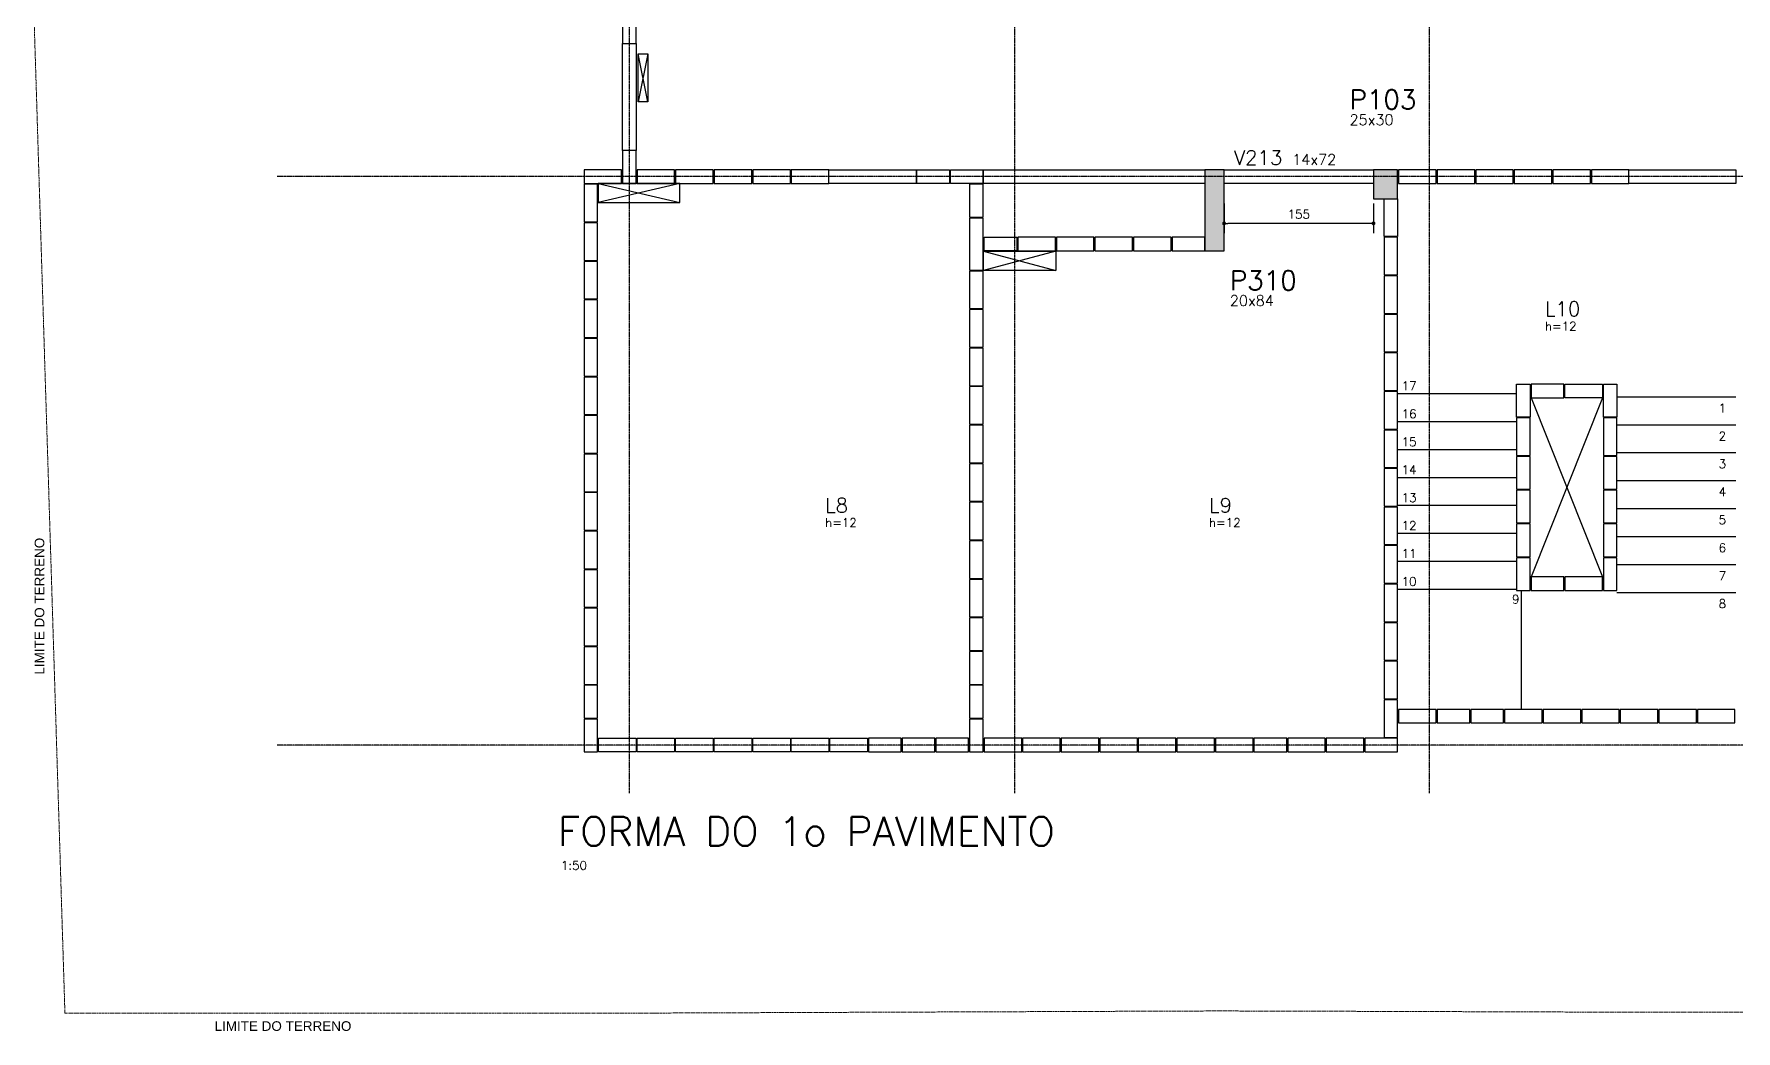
# Model space of a CAD drawing. Extents: x -39962 to 7293, y 37164 to 43490.
# Drawn here: x 211 to 1977, y 41388 to 42423 of the extents above; entities that cross this region are included whole.
import ezdxf

# ---------------------------------------------------------------- set-up
doc = ezdxf.new("R2010")
doc.units = 0
doc.linetypes.add('AXES', pattern=[0.54, 0.3, -0.08, 0.08, -0.08])
doc.linetypes.add('Double dash', pattern=[55, 20, -5, 10, -5, 10, -5])
doc.layers.get('0').update_dxf_attribs({"linetype": 'CONTINUOUS'})
doc.layers.get('Defpoints').update_dxf_attribs({"linetype": 'CONTINUOUS'})
for name, color, linetype in [('241', 2, 'CONTINUOUS'), ('COTA', 1, 'CONTINUOUS'), ('EIXOS', 1, 'AXES'), ('H2', 252, 'CONTINUOUS'), ('L-D', 2, 'CONTINUOUS'), ('L-N', 4, 'CONTINUOUS'), ('P-D', 2, 'CONTINUOUS'), ('P-M', 5, 'CONTINUOUS'), ('PENA_1', 1, 'CONTINUOUS'), ('PIL-N', 4, 'CONTINUOUS'), ('T1', 2, 'CONTINUOUS'), ('T4', 6, 'CONTINUOUS'), ('VIG-D', 2, 'CONTINUOUS'), ('VIG-N', 4, 'CONTINUOUS'), ('VIGA', 3, 'CONTINUOUS')]:
    doc.layers.add(name, color=color, linetype=linetype)
doc.layers.add('GEN-___-___-TXT', color=7, linetype='CONTINUOUS', lineweight=9)
doc.layers.add('TLV-DVI-___-CNT', color=7, linetype='Double dash', lineweight=9)
doc.styles.add('Arial_8', font='arial.ttf', dxfattribs={"height": 87.5})
doc.styles.add('COTA', font='romans.shx')
doc.styles.get("Standard").update_dxf_attribs({"font": 'ROMANS.SHX'})
doc.styles.add('Texto1', font='romans.shx', dxfattribs={"height": 9})
doc.styles.add('Texto4', font='romans.shx', dxfattribs={"height": 30})
doc.dimstyles.new('forma', dxfattribs={"dimscale": 5, "dimtxt": 1.8, "dimasz": 0.8, "dimexe": 2, "dimexo": 1, "dimgap": 1, "dimtad": 1, "dimdec": 1, "dimzin": 9, "dimdsep": 46, "dimtxsty": 'COTA', "dimblk1": 'DOT', "dimblk2": 'DOT', "dimsah": 1, "dimcen": 0, "dimdle": 1, "dimclrd": 256, "dimclre": 256, "dimclrt": 2, "dimadec": 0, "dimazin": 0, "dimtfac": 1, "dimtdec": 0, "dimtmove": 0, "dimatfit": 3, "dimfxl": 1, "dimtolj": 1, "dimtzin": 0, "dimarcsym": 0})

# ---------------------------------------------------------------- blocks, each defined once
blk = doc.blocks.new('Family - ___-2103959-PLANTA INFERIOR 2')
at = {"layer": 'TLV-DVI-___-CNT', "color": 1, "true_color": 0xff0000}
for p, q in [((-48574, 209), (-48253, -10145)), ((-48253, -10145), (-43762, -10145)), ((-43762, -10145), (-42134, -10145)), ((-42134, -10145), (-36285, -10123)), ((-36285, -10123), (-34522, -10128)), ((-34522, -10128), (-32077, -10136)), ((-32077, -10136), (-18942, -10136))]:
    blk.add_line(p, q, dxfattribs=at)
blk = doc.blocks.new('A$C8a1ee3b4')
at = {"layer": 'TLV-DVI-___-CNT', "color": 1, "true_color": 0xff0000, "xscale": 0.1, "yscale": 0.1, "zscale": 0.1}
blk.add_blockref('Family - ___-2103959-PLANTA INFERIOR 2', (4865.2, 1037.1), dxfattribs=at)
at = {"layer": 'GEN-___-___-TXT', "insert": (8.5, 373.9), "char_height": 10, "width": 174.768, "attachment_point": 1, "rotation": 90, "style": 'Arial_8'}
blk.add_mtext('LIMITE DO TERRENO', dxfattribs=at)
at = {"layer": 'GEN-___-___-TXT', "insert": (195.1, 14.1), "char_height": 10, "width": 174.768, "attachment_point": 1, "style": 'Arial_8'}
blk.add_mtext('LIMITE DO TERRENO', dxfattribs=at)
blk = doc.blocks.new('_Dot')
at = {"color": 0, "linetype": 'ByBlock', "lineweight": -2}
blk.add_line((-0.5, 0), (-1, 0), dxfattribs=at)
at = {"color": 0, "linetype": 'ByBlock', "const_width": 0.5}
blk.add_lwpolyline([(-0.25, 0, 1), (0.25, 0, 1)], format="xyb", close=True, dxfattribs=at)
blk = doc.blocks.new('*D34')
at = {"layer": 'COTA', "lineweight": -2, "transparency": 16777216}
for p, q in [((1445.5, 42246.6), (1445.5, 42216)), ((1600.5, 42246.6), (1600.5, 42216)), ((1596.5, 42226), (1449.5, 42226))]:
    blk.add_line(p, q, dxfattribs=at)
at = {"layer": 'Defpoints', "color": 0, "transparency": 16777216}
for p in [(1445.5, 42251.6), (1600.5, 42251.6), (1445.5, 42226)]:
    blk.add_point(p, dxfattribs=at)
at = {"layer": 'COTA', "lineweight": -2, "transparency": 16777216, "xscale": 4, "yscale": 4, "zscale": 4, "rotation": 180}
blk.add_blockref('_Dot', (1445.5, 42226), dxfattribs=at)
at = {"layer": 'COTA', "lineweight": -2, "transparency": 16777216, "xscale": 4, "yscale": 4, "zscale": 4}
blk.add_blockref('_Dot', (1600.5, 42226), dxfattribs=at)
at = {"layer": 'COTA', "color": 2, "transparency": 16777216, "insert": (1523, 42235.5), "char_height": 9, "attachment_point": 5, "style": 'COTA'}
blk.add_mtext('\\A1;155 ', dxfattribs=at)
blk = doc.blocks.new('A$Cf9bf1722')
for points in [[(-25.5, -789), (59.5, -789), (59.5, -769), (-25.5, -769)], [(374.5, -839.5), (449.5, -839.5), (449.5, -859.5), (374.5, -859.5)]]:
    blk.add_lwpolyline(points, close=True)
at = {"layer": 'PENA_1'}
for p, q in [((59.5, -769), (-25.5, -789)), ((-25.5, -769), (59.5, -789)), ((449.5, -839.5), (374.5, -859.5)), ((374.5, -839.5), (449.5, -859.5))]:
    blk.add_line(p, q, dxfattribs=at)

msp = doc.modelspace()

# ---------------------------------------------------------------- hatches: boundary and pattern name
at = {"layer": 'H2'}
for points in [[(1425.51, 42197.6), (1445.51, 42197.6), (1445.51, 42281.6), (1425.51, 42281.6)], [(1600.51, 42251.59), (1625.51, 42251.59), (1625.51, 42281.59), (1600.51, 42281.59)]]:
    msp.add_hatch(color=256, dxfattribs=at).paths.add_polyline_path(points)

# ---------------------------------------------------------------- linework, layer by layer
for points in [[(821.51, 42466.59), (821.51, 42412.59), (835.51, 42412.59), (835.51, 42466.59), (821.51, 42466.59)], [(835.51, 42267.59), (835.51, 42301.59), (821.51, 42301.59), (821.51, 42267.59), (835.51, 42267.59)], [(820.51, 42281.59), (781.51, 42281.59), (781.51, 42267.59), (820.51, 42267.59), (820.51, 42281.59)], [(836.51, 42267.59), (875.51, 42267.59), (875.51, 42281.59), (836.51, 42281.59), (836.51, 42267.59)], [(876.51, 42267.59), (915.51, 42267.59), (915.51, 42281.59), (876.51, 42281.59), (876.51, 42267.59)], [(916.51, 42267.59), (955.51, 42267.59), (955.51, 42281.59), (916.51, 42281.59), (916.51, 42267.59)], [(956.51, 42267.59), (995.51, 42267.59), (995.51, 42281.59), (956.51, 42281.59), (956.51, 42267.59)], [(996.51, 42267.59), (1035.51, 42267.59), (1035.51, 42281.59), (996.51, 42281.59), (996.51, 42267.59)], [(1160.51, 42267.59), (1126.51, 42267.59), (1126.51, 42281.59), (1160.51, 42281.59), (1160.51, 42267.59)], [(1195.51, 42267.59), (1161.51, 42267.59), (1161.51, 42281.59), (1195.51, 42281.59), (1195.51, 42267.59)], [(1626.51, 42267.59), (1665.51, 42267.59), (1665.51, 42281.59), (1626.51, 42281.59), (1626.51, 42267.59)], [(1666.51, 42267.59), (1705.51, 42267.59), (1705.51, 42281.59), (1666.51, 42281.59), (1666.51, 42267.59)], [(1706.51, 42267.59), (1745.51, 42267.59), (1745.51, 42281.59), (1706.51, 42281.59), (1706.51, 42267.59)], [(1746.51, 42267.59), (1785.51, 42267.59), (1785.51, 42281.59), (1746.51, 42281.59), (1746.51, 42267.59)], [(1786.51, 42267.59), (1825.51, 42267.59), (1825.51, 42281.59), (1786.51, 42281.59), (1786.51, 42267.59)], [(1826.51, 42267.59), (1865.51, 42267.59), (1865.51, 42281.59), (1826.51, 42281.59), (1826.51, 42267.59)], [(795.51, 42227.59), (795.51, 42266.59), (781.51, 42266.59), (781.51, 42227.59), (795.51, 42227.59)], [(1195.51, 42232.59), (1195.51, 42266.59), (1181.51, 42266.59), (1181.51, 42232.59), (1195.51, 42232.59)], [(1625.51, 42251.59), (1625.51, 42212.59), (1611.51, 42212.59), (1611.51, 42251.59), (1625.51, 42251.59)], [(795.51, 42187.59), (795.51, 42226.59), (781.51, 42226.59), (781.51, 42187.59), (795.51, 42187.59)], [(1195.51, 42177.59), (1195.51, 42231.59), (1181.51, 42231.59), (1181.51, 42177.59), (1195.51, 42177.59)], [(1230.51, 42197.59), (1196.51, 42197.59), (1196.51, 42211.59), (1230.51, 42211.59), (1230.51, 42197.59)], [(1231.51, 42197.59), (1270.51, 42197.59), (1270.51, 42211.59), (1231.51, 42211.59), (1231.51, 42197.59)], [(1271.51, 42197.59), (1310.51, 42197.59), (1310.51, 42211.59), (1271.51, 42211.59), (1271.51, 42197.59)], [(1311.51, 42197.59), (1350.51, 42197.59), (1350.51, 42211.59), (1311.51, 42211.59), (1311.51, 42197.59)], [(1351.51, 42197.59), (1390.51, 42197.59), (1390.51, 42211.59), (1351.51, 42211.59), (1351.51, 42197.59)], [(1391.51, 42197.59), (1425.51, 42197.59), (1425.51, 42211.59), (1391.51, 42211.59), (1391.51, 42197.59)], [(1625.51, 42172.59), (1625.51, 42211.59), (1611.51, 42211.59), (1611.51, 42172.59), (1625.51, 42172.59)], [(795.51, 42147.59), (795.51, 42186.59), (781.51, 42186.59), (781.51, 42147.59), (795.51, 42147.59)], [(1195.51, 42137.59), (1195.51, 42176.59), (1181.51, 42176.59), (1181.51, 42137.59), (1195.51, 42137.59)], [(1625.51, 42132.59), (1625.51, 42171.59), (1611.51, 42171.59), (1611.51, 42132.59), (1625.51, 42132.59)], [(795.51, 42107.59), (795.51, 42146.59), (781.51, 42146.59), (781.51, 42107.59), (795.51, 42107.59)], [(1195.51, 42097.59), (1195.51, 42136.59), (1181.51, 42136.59), (1181.51, 42097.59), (1195.51, 42097.59)], [(1625.51, 42092.59), (1625.51, 42131.59), (1611.51, 42131.59), (1611.51, 42092.59), (1625.51, 42092.59)], [(795.51, 42067.59), (795.51, 42106.59), (781.51, 42106.59), (781.51, 42067.59), (795.51, 42067.59)], [(1195.51, 42057.59), (1195.51, 42096.59), (1181.51, 42096.59), (1181.51, 42057.59), (1195.51, 42057.59)], [(1625.51, 42052.59), (1625.51, 42091.59), (1611.51, 42091.59), (1611.51, 42052.59), (1625.51, 42052.59)], [(795.51, 42027.59), (795.51, 42066.59), (781.51, 42066.59), (781.51, 42027.59), (795.51, 42027.59)], [(1195.51, 42017.59), (1195.51, 42056.59), (1181.51, 42056.59), (1181.51, 42017.59), (1195.51, 42017.59)], [(1763.01, 42059.09), (1763.01, 42025.09), (1749.01, 42025.09), (1749.01, 42059.09), (1763.01, 42059.09)], [(1798.01, 42059.09), (1764.01, 42059.09), (1764.01, 42045.09), (1798.01, 42045.09), (1798.01, 42059.09)], [(1799.01, 42059.09), (1838.01, 42059.09), (1838.01, 42045.09), (1799.01, 42045.09), (1799.01, 42059.09)], [(1853.01, 42059.09), (1853.01, 42025.09), (1839.01, 42025.09), (1839.01, 42059.09), (1853.01, 42059.09)], [(1625.51, 42012.59), (1625.51, 42051.59), (1611.51, 42051.59), (1611.51, 42012.59), (1625.51, 42012.59)], [(795.51, 41987.59), (795.51, 42026.59), (781.51, 42026.59), (781.51, 41987.59), (795.51, 41987.59)], [(1763.01, 41985.09), (1763.01, 42024.09), (1749.01, 42024.09), (1749.01, 41985.09), (1763.01, 41985.09)], [(1853.01, 41985.09), (1853.01, 42024.09), (1839.01, 42024.09), (1839.01, 41985.09), (1853.01, 41985.09)], [(1195.51, 41977.59), (1195.51, 42016.59), (1181.51, 42016.59), (1181.51, 41977.59), (1195.51, 41977.59)], [(1625.51, 41972.59), (1625.51, 42011.59), (1611.51, 42011.59), (1611.51, 41972.59), (1625.51, 41972.59)], [(795.51, 41947.59), (795.51, 41986.59), (781.51, 41986.59), (781.51, 41947.59), (795.51, 41947.59)], [(1195.51, 41937.59), (1195.51, 41976.59), (1181.51, 41976.59), (1181.51, 41937.59), (1195.51, 41937.59)], [(1625.51, 41932.59), (1625.51, 41971.59), (1611.51, 41971.59), (1611.51, 41932.59), (1625.51, 41932.59)], [(1763.01, 41950.09), (1763.01, 41984.09), (1749.01, 41984.09), (1749.01, 41950.09), (1763.01, 41950.09)], [(1853.01, 41950.09), (1853.01, 41984.09), (1839.01, 41984.09), (1839.01, 41950.09), (1853.01, 41950.09)], [(795.51, 41907.59), (795.51, 41946.59), (781.51, 41946.59), (781.51, 41907.59), (795.51, 41907.59)], [(1195.51, 41897.59), (1195.51, 41936.59), (1181.51, 41936.59), (1181.51, 41897.59), (1195.51, 41897.59)], [(1763.01, 41915.09), (1763.01, 41949.09), (1749.01, 41949.09), (1749.01, 41915.09), (1763.01, 41915.09)], [(1853.01, 41915.09), (1853.01, 41949.09), (1839.01, 41949.09), (1839.01, 41915.09), (1853.01, 41915.09)], [(1625.51, 41892.59), (1625.51, 41931.59), (1611.51, 41931.59), (1611.51, 41892.59), (1625.51, 41892.59)], [(795.51, 41867.59), (795.51, 41906.59), (781.51, 41906.59), (781.51, 41867.59), (795.51, 41867.59)], [(1763.01, 41880.09), (1763.01, 41914.09), (1749.01, 41914.09), (1749.01, 41880.09), (1763.01, 41880.09)], [(1853.01, 41880.09), (1853.01, 41914.09), (1839.01, 41914.09), (1839.01, 41880.09), (1853.01, 41880.09)], [(1195.51, 41857.59), (1195.51, 41896.59), (1181.51, 41896.59), (1181.51, 41857.59), (1195.51, 41857.59)], [(1625.51, 41852.59), (1625.51, 41891.59), (1611.51, 41891.59), (1611.51, 41852.59), (1625.51, 41852.59)], [(795.51, 41827.59), (795.51, 41866.59), (781.51, 41866.59), (781.51, 41827.59), (795.51, 41827.59)], [(1763.01, 41845.09), (1763.01, 41879.09), (1749.01, 41879.09), (1749.01, 41845.09), (1763.01, 41845.09)], [(1853.01, 41845.09), (1853.01, 41879.09), (1839.01, 41879.09), (1839.01, 41845.09), (1853.01, 41845.09)], [(1195.51, 41817.59), (1195.51, 41856.59), (1181.51, 41856.59), (1181.51, 41817.59), (1195.51, 41817.59)], [(1625.51, 41812.59), (1625.51, 41851.59), (1611.51, 41851.59), (1611.51, 41812.59), (1625.51, 41812.59)], [(1798.01, 41859.09), (1764.01, 41859.09), (1764.01, 41845.09), (1798.01, 41845.09), (1798.01, 41859.09)], [(1799.01, 41845.09), (1838.01, 41845.09), (1838.01, 41859.09), (1799.01, 41859.09), (1799.01, 41845.09)], [(795.51, 41787.59), (795.51, 41826.59), (781.51, 41826.59), (781.51, 41787.59), (795.51, 41787.59)], [(1195.51, 41782.59), (1195.51, 41816.59), (1181.51, 41816.59), (1181.51, 41782.59), (1195.51, 41782.59)], [(1625.51, 41772.59), (1625.51, 41811.59), (1611.51, 41811.59), (1611.51, 41772.59), (1625.51, 41772.59)], [(795.51, 41747.59), (795.51, 41786.59), (781.51, 41786.59), (781.51, 41747.59), (795.51, 41747.59)], [(1195.51, 41747.59), (1195.51, 41781.59), (1181.51, 41781.59), (1181.51, 41747.59), (1195.51, 41747.59)], [(1625.51, 41732.59), (1625.51, 41771.59), (1611.51, 41771.59), (1611.51, 41732.59), (1625.51, 41732.59)], [(795.51, 41712.59), (795.51, 41746.59), (781.51, 41746.59), (781.51, 41712.59), (795.51, 41712.59)], [(1195.51, 41712.59), (1195.51, 41746.59), (1181.51, 41746.59), (1181.51, 41712.59), (1195.51, 41712.59)], [(1625.51, 41692.59), (1625.51, 41731.59), (1611.51, 41731.59), (1611.51, 41692.59), (1625.51, 41692.59)], [(1626.51, 41707.59), (1665.51, 41707.59), (1665.51, 41721.59), (1626.51, 41721.59), (1626.51, 41707.59)], [(1666.51, 41707.59), (1700.51, 41707.59), (1700.51, 41721.59), (1666.51, 41721.59), (1666.51, 41707.59)], [(1701.51, 41707.59), (1735.51, 41707.59), (1735.51, 41721.59), (1701.51, 41721.59), (1701.51, 41707.59)], [(1736.51, 41707.59), (1775.51, 41707.59), (1775.51, 41721.59), (1736.51, 41721.59), (1736.51, 41707.59)], [(1776.51, 41707.59), (1815.51, 41707.59), (1815.51, 41721.59), (1776.51, 41721.59), (1776.51, 41707.59)], [(1816.51, 41707.59), (1855.51, 41707.59), (1855.51, 41721.59), (1816.51, 41721.59), (1816.51, 41707.59)], [(1856.51, 41707.59), (1895.51, 41707.59), (1895.51, 41721.59), (1856.51, 41721.59), (1856.51, 41707.59)], [(1896.51, 41707.59), (1935.51, 41707.59), (1935.51, 41721.59), (1896.51, 41721.59), (1896.51, 41707.59)], [(1936.51, 41707.59), (1975.51, 41707.59), (1975.51, 41721.59), (1936.51, 41721.59), (1936.51, 41707.59)], [(795.51, 41677.59), (795.51, 41711.59), (781.51, 41711.59), (781.51, 41677.59), (795.51, 41677.59)], [(1195.51, 41677.59), (1195.51, 41711.59), (1181.51, 41711.59), (1181.51, 41677.59), (1195.51, 41677.59)], [(835.51, 41677.59), (796.51, 41677.59), (796.51, 41691.59), (835.51, 41691.59), (835.51, 41677.59)], [(875.51, 41677.59), (836.51, 41677.59), (836.51, 41691.59), (875.51, 41691.59), (875.51, 41677.59)], [(915.51, 41677.59), (876.51, 41677.59), (876.51, 41691.59), (915.51, 41691.59), (915.51, 41677.59)], [(955.51, 41677.59), (916.51, 41677.59), (916.51, 41691.59), (955.51, 41691.59), (955.51, 41677.59)], [(995.51, 41677.59), (956.51, 41677.59), (956.51, 41691.59), (995.51, 41691.59), (995.51, 41677.59)], [(1035.51, 41677.59), (996.51, 41677.59), (996.51, 41691.59), (1035.51, 41691.59), (1035.51, 41677.59)], [(1075.51, 41677.59), (1036.51, 41677.59), (1036.51, 41691.59), (1075.51, 41691.59), (1075.51, 41677.59)], [(1076.51, 41677.59), (1110.51, 41677.59), (1110.51, 41691.59), (1076.51, 41691.59), (1076.51, 41677.59)], [(1111.51, 41677.59), (1145.51, 41677.59), (1145.51, 41691.59), (1111.51, 41691.59), (1111.51, 41677.59)], [(1146.51, 41677.59), (1180.51, 41677.59), (1180.51, 41691.59), (1146.51, 41691.59), (1146.51, 41677.59)], [(1196.51, 41677.59), (1235.51, 41677.59), (1235.51, 41691.59), (1196.51, 41691.59), (1196.51, 41677.59)], [(1236.51, 41677.59), (1275.51, 41677.59), (1275.51, 41691.59), (1236.51, 41691.59), (1236.51, 41677.59)], [(1276.51, 41677.59), (1315.51, 41677.59), (1315.51, 41691.59), (1276.51, 41691.59), (1276.51, 41677.59)], [(1316.51, 41677.59), (1355.51, 41677.59), (1355.51, 41691.59), (1316.51, 41691.59), (1316.51, 41677.59)], [(1356.51, 41677.59), (1395.51, 41677.59), (1395.51, 41691.59), (1356.51, 41691.59), (1356.51, 41677.59)], [(1396.51, 41677.59), (1435.51, 41677.59), (1435.51, 41691.59), (1396.51, 41691.59), (1396.51, 41677.59)], [(1436.51, 41677.59), (1475.51, 41677.59), (1475.51, 41691.59), (1436.51, 41691.59), (1436.51, 41677.59)], [(1510.51, 41691.59), (1476.51, 41691.59), (1476.51, 41677.59), (1510.51, 41677.59), (1510.51, 41691.59)], [(1511.51, 41677.59), (1550.51, 41677.59), (1550.51, 41691.59), (1511.51, 41691.59), (1511.51, 41677.59)], [(1551.51, 41677.59), (1590.51, 41677.59), (1590.51, 41691.59), (1551.51, 41691.59), (1551.51, 41677.59)], [(1625.51, 41691.59), (1591.51, 41691.59), (1591.51, 41677.59), (1625.51, 41677.59), (1625.51, 41691.59)]]:
    msp.add_lwpolyline(points)
for points in [[(821.51, 42412.59), (835.51, 42412.59), (835.51, 42301.59), (821.51, 42301.59)], [(837.51, 42352.09), (837.51, 42402.09), (847.51, 42402.09), (847.51, 42352.09)], [(1035.51, 42281.59), (1126.51, 42281.59), (1126.51, 42267.59), (1035.51, 42267.59)], [(1195.51, 42281.59), (1425.51, 42281.59), (1425.51, 42267.59), (1195.51, 42267.59)], [(1865.51, 42281.59), (1976.51, 42281.59), (1976.51, 42267.59), (1865.51, 42267.59)]]:
    msp.add_lwpolyline(points, close=True)
at = {"layer": '241'}
for p, q in [((1749.01, 42049.08), (1625.51, 42049.08)), ((1853.01, 42046.08), (1976.51, 42046.08)), ((1749.01, 42020.08), (1625.51, 42020.08)), ((1853.01, 42017.08), (1976.51, 42017.08)), ((1749.01, 41991.08), (1625.51, 41991.08)), ((1853.01, 41988.08), (1976.51, 41988.08)), ((1749.01, 41962.08), (1625.51, 41962.08)), ((1853.01, 41959.08), (1976.51, 41959.08)), ((1749.01, 41933.08), (1625.51, 41933.08)), ((1853.01, 41930.08), (1976.51, 41930.08)), ((1749.01, 41904.08), (1625.51, 41904.08)), ((1853.01, 41901.08), (1976.51, 41901.08)), ((1749.01, 41875.08), (1625.51, 41875.08)), ((1853.01, 41872.08), (1976.51, 41872.08)), ((1749.01, 41846.08), (1625.51, 41846.08)), ((1753.51, 41845.09), (1753.51, 41721.59)), ((1853.01, 41843.08), (1976.51, 41843.08))]:
    msp.add_line(p, q, dxfattribs=at)
at = {"layer": 'EIXOS', "color": 244, "true_color": 0x991b1e}
for p, q in [((828.51, 41634.64), (828.51, 43355.31)), ((1228.51, 41634.64), (1228.51, 43355.31)), ((1658.51, 41634.64), (1658.51, 43355.31)), ((3320.81, 42274.59), (463.24, 42274.59)), ((3320.81, 41684.59), (463.24, 41684.59))]:
    msp.add_line(p, q, dxfattribs=at)
at = {"layer": 'P-M', "linetype": 'Continuous'}
for points in [[(1425.51, 42197.6), (1445.51, 42197.6), (1445.51, 42281.6), (1425.51, 42281.6), (1425.51, 42197.6)], [(1600.51, 42251.59), (1625.51, 42251.59), (1625.51, 42281.59), (1600.51, 42281.59), (1600.51, 42251.59)]]:
    msp.add_lwpolyline(points, dxfattribs=at)
at = {"layer": 'PENA_1'}
for p, q in [((847.51, 42402.09), (837.51, 42352.09)), ((847.51, 42352.09), (837.51, 42402.09)), ((1764.01, 42045.09), (1838.01, 41859.09)), ((1838.01, 42045.09), (1764.01, 41859.09))]:
    msp.add_line(p, q, dxfattribs=at)
at = {"layer": 'VIGA'}
for p, q in [((1445.51, 42281.6), (1600.51, 42281.6)), ((1600.51, 42267.6), (1445.51, 42267.6))]:
    msp.add_line(p, q, dxfattribs=at)

# ---------------------------------------------------------------- block references
msp.add_blockref('A$Cf9bf1722', (821.51, 43036.59))
msp.add_blockref('A$C8a1ee3b4', (203.06, 41383.83), dxfattribs=at)

# ---------------------------------------------------------------- texts
at = {"layer": 'L-D', "style": 'Texto1'}
for p in [(1778.37, 42114.83), (1031.6, 41910.99), (1429.87, 41910.99)]:
    msp.add_text('h=12', height=9, dxfattribs=at).set_placement(p)
at = {"layer": 'L-N'}
for s, p in [('L10', (1778.37, 42129.83)), ('L8', (1031.6, 41925.99)), ('L9', (1429.87, 41925.99))]:
    msp.add_text(s, height=15, dxfattribs=at).set_placement(p)
at = {"layer": 'P-D', "linetype": 'Continuous'}
for s, p in [('25x30', (1575.61, 42328.09)), ('20x84', (1451.42, 42140.39))]:
    msp.add_text(s, height=11, dxfattribs=at).set_placement(p)
at = {"layer": 'PIL-N', "linetype": 'Continuous'}
for s, p in [('P103', (1575.61, 42344.59)), ('P310', (1451.42, 42156.89))]:
    msp.add_text(s, height=20, dxfattribs=at).set_placement(p)
at = {"layer": 'T1', "style": 'Texto1'}
for s, p in [('17', (1629.7, 42052.85)), ('16', (1629.7, 42023.85)), ('1', (1958.59, 42029.87)), ('15', (1629.7, 41994.85)), ('2', (1958.59, 42000.87)), ('14', (1629.7, 41965.85)), ('3', (1958.59, 41971.87)), ('4', (1958.59, 41942.87)), ('13', (1629.7, 41936.85)), ('12', (1629.7, 41907.85)), ('5', (1958.59, 41913.87)), ('11', (1629.7, 41878.85)), ('6', (1958.59, 41884.87)), ('7', (1958.59, 41855.87)), ('10', (1629.7, 41849.85)), ('9', (1744.25, 41831.43)), ('8', (1958.59, 41826.87)), ('1:50', (757.55, 41555.2))]:
    msp.add_text(s, height=9, dxfattribs=at).set_placement(p)
at = {"layer": 'T4', "style": 'Texto4'}
msp.add_text('FORMA DO 1o PAVIMENTO', height=30, dxfattribs=at).set_placement((754.33, 41579.99))
at = {"layer": 'VIG-D', "linetype": 'Continuous'}
msp.add_text('14x72', height=11, dxfattribs=at).set_placement((1516.13, 42286.87))
at = {"layer": 'VIG-N', "linetype": 'Continuous'}
msp.add_text('V213', height=15, dxfattribs=at).set_placement((1455.69, 42286.87))

# ---------------------------------------------------------------- dimensions: what is measured, and where the dimension line sits
at = {"layer": 'COTA'}
dim = msp.add_linear_dim(base=(1445.51, 42226.04), p1=(1600.51, 42251.59), p2=(1445.51, 42251.59), dimstyle='forma', override={"dimpost": ' '}, dxfattribs=at)
dim.commit()
dim.dimension.update_dxf_attribs({"geometry": '*D34', "text_midpoint": (1523.01, 42235.54)})

doc.saveas('drawing.dxf')
